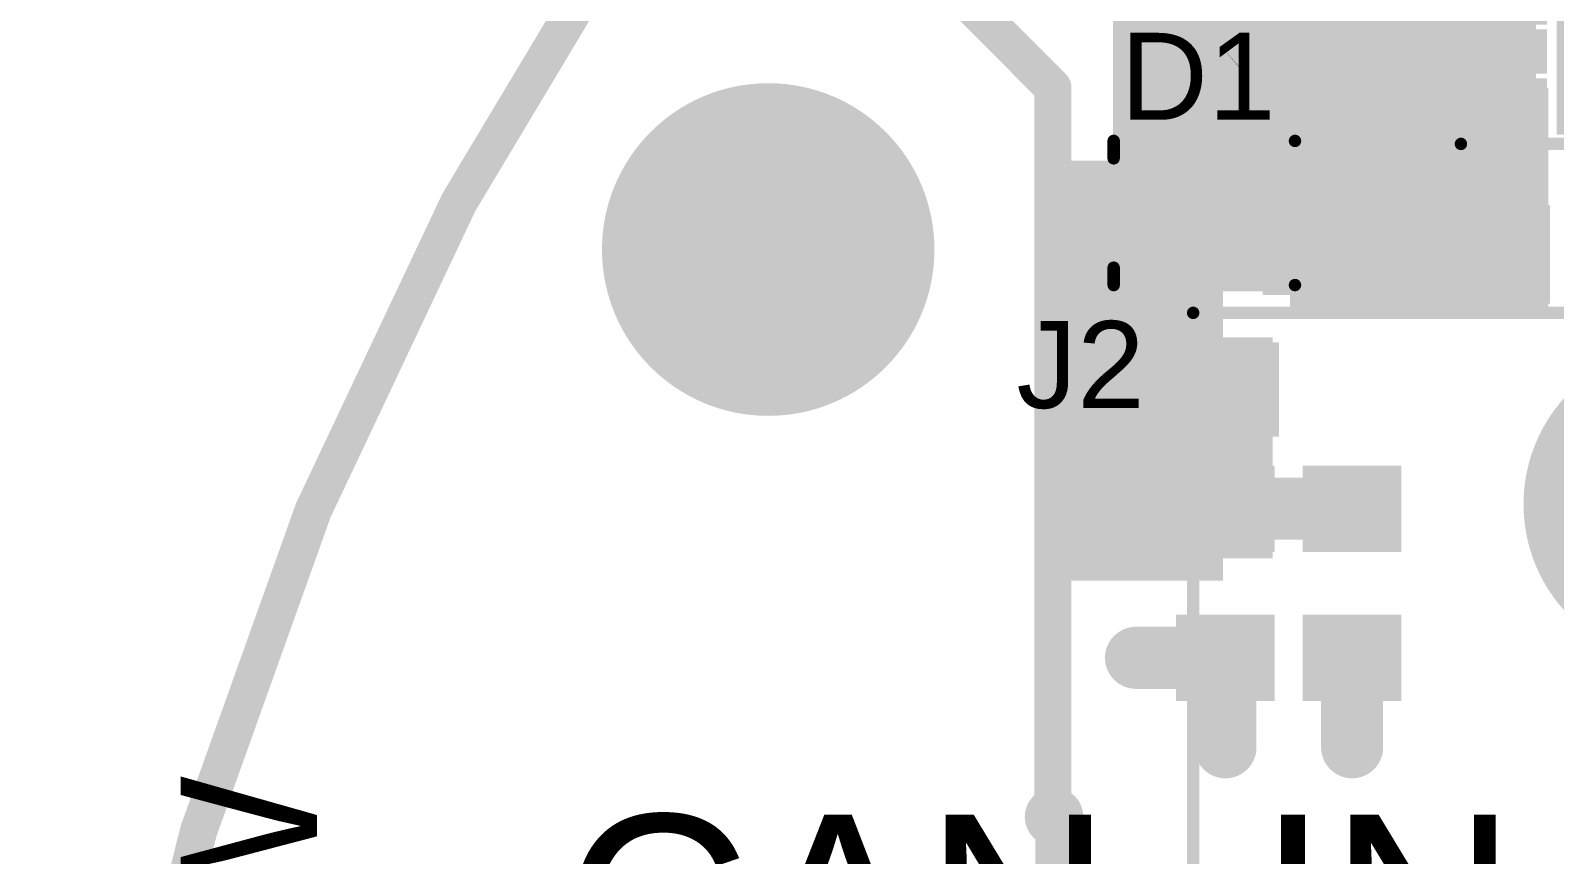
# Model space of a CAD drawing. Header units: millimetres. Extents: x -1.41 to 1.41, y -0.13 to 2.68.
# Drawn here: x -1.405 to -0.792, y 1.676 to 2.007 of the extents above; entities that cross this region are included whole.
import ezdxf

# ---------------------------------------------------------------- set-up
doc = ezdxf.new("R2010")
doc.units = ezdxf.units.MM
doc.header["$MEASUREMENT"] = 0
for name, color, linetype in [('BottomLayer', 5, 'Continuous'), ('BottomPaste', 16, 'Continuous'), ('BottomSolder', 6, 'Continuous'), ('Mechanical2', 216, 'Continuous'), ('MultiLayer', 9, 'Continuous'), ('PadHoleLayer', 156, 'Continuous'), ('TopLayer', 1, 'Continuous'), ('TopOverlay', 2, 'Continuous'), ('TopPaste', 8, 'Continuous'), ('TopSolder', 216, 'Continuous'), ('ViaHoleLayer', 16, 'Continuous')]:
    doc.layers.add(name, color=color, linetype=linetype)
doc.styles.add('Arial', font='', dxfattribs={"height": 0.2})
doc.styles.get('Arial').set_extended_font_data('Arial')

# ---------------------------------------------------------------- blocks, each defined once
blk = doc.blocks.new('0855115001_43')
at = {"layer": 'BottomLayer'}
h = blk.add_hatch(color=5, dxfattribs=at)
edge = h.paths.add_edge_path()
edge.add_arc((-0.125, 0.175), 0.03543, 0, 360)
h = blk.add_hatch(color=5, dxfattribs=at)
edge = h.paths.add_edge_path()
edge.add_arc((-0.025, 0.175), 0.03543, 0, 360)
h = blk.add_hatch(color=5, dxfattribs=at)
edge = h.paths.add_edge_path()
edge.add_arc((0.075, 0.175), 0.03543, 0, 360)
h = blk.add_hatch(color=5, dxfattribs=at)
edge = h.paths.add_edge_path()
edge.add_arc((0.175, 0.175), 0.03543, 0, 360)
h = blk.add_hatch(color=5, dxfattribs=at)
edge = h.paths.add_edge_path()
edge.add_arc((-0.175, 0.075), 0.03543, 0, 360)
h = blk.add_hatch(color=5, dxfattribs=at)
edge = h.paths.add_edge_path()
edge.add_arc((-0.075, 0.075), 0.03543, 0, 360)
h = blk.add_hatch(color=5, dxfattribs=at)
edge = h.paths.add_edge_path()
edge.add_arc((0.025, 0.075), 0.03543, 0, 360)
h = blk.add_hatch(color=5, dxfattribs=at)
edge = h.paths.add_edge_path()
edge.add_arc((0.125, 0.075), 0.03543, 0, 360)
at = {"layer": 'BottomSolder'}
h = blk.add_hatch(color=6, dxfattribs=at)
edge = h.paths.add_edge_path()
edge.add_arc((-0.125, 0.175), 0.03943, 0, 360)
h = blk.add_hatch(color=6, dxfattribs=at)
edge = h.paths.add_edge_path()
edge.add_arc((-0.025, 0.175), 0.03943, 0, 360)
h = blk.add_hatch(color=6, dxfattribs=at)
edge = h.paths.add_edge_path()
edge.add_arc((0.075, 0.175), 0.03943, 0, 360)
h = blk.add_hatch(color=6, dxfattribs=at)
edge = h.paths.add_edge_path()
edge.add_arc((0.175, 0.175), 0.03943, 0, 360)
h = blk.add_hatch(color=6, dxfattribs=at)
edge = h.paths.add_edge_path()
edge.add_arc((-0.175, 0.075), 0.03943, 0, 360)
h = blk.add_hatch(color=6, dxfattribs=at)
edge = h.paths.add_edge_path()
edge.add_arc((-0.075, 0.075), 0.03943, 0, 360)
h = blk.add_hatch(color=6, dxfattribs=at)
edge = h.paths.add_edge_path()
edge.add_arc((0.025, 0.075), 0.03943, 0, 360)
h = blk.add_hatch(color=6, dxfattribs=at)
edge = h.paths.add_edge_path()
edge.add_arc((0.125, 0.075), 0.03943, 0, 360)
h = blk.add_hatch(color=6, dxfattribs=at)
edge = h.paths.add_edge_path()
edge.add_arc((-0.225, -0.175), 0.004, 0, 360)
h = blk.add_hatch(color=6, dxfattribs=at)
edge = h.paths.add_edge_path()
edge.add_arc((0.225, -0.175), 0.004, 0, 360)
at = {"layer": 'MultiLayer'}
h = blk.add_hatch(color=9, dxfattribs=at)
edge = h.paths.add_edge_path()
edge.add_arc((-0.125, 0.175), 0.03543, 0, 360)
h = blk.add_hatch(color=9, dxfattribs=at)
edge = h.paths.add_edge_path()
edge.add_arc((-0.025, 0.175), 0.03543, 0, 360)
h = blk.add_hatch(color=9, dxfattribs=at)
edge = h.paths.add_edge_path()
edge.add_arc((0.075, 0.175), 0.03543, 0, 360)
h = blk.add_hatch(color=9, dxfattribs=at)
edge = h.paths.add_edge_path()
edge.add_arc((0.175, 0.175), 0.03543, 0, 360)
h = blk.add_hatch(color=9, dxfattribs=at)
edge = h.paths.add_edge_path()
edge.add_arc((-0.175, 0.075), 0.03543, 0, 360)
h = blk.add_hatch(color=9, dxfattribs=at)
edge = h.paths.add_edge_path()
edge.add_arc((-0.075, 0.075), 0.03543, 0, 360)
h = blk.add_hatch(color=9, dxfattribs=at)
edge = h.paths.add_edge_path()
edge.add_arc((0.025, 0.075), 0.03543, 0, 360)
h = blk.add_hatch(color=9, dxfattribs=at)
edge = h.paths.add_edge_path()
edge.add_arc((0.125, 0.075), 0.03543, 0, 360)
at = {"layer": 'PadHoleLayer'}
h = blk.add_hatch(color=156, dxfattribs=at)
edge = h.paths.add_edge_path()
edge.add_arc((-0.125, 0.175), 0.01969, 0, 360)
h = blk.add_hatch(color=156, dxfattribs=at)
edge = h.paths.add_edge_path()
edge.add_arc((-0.025, 0.175), 0.01969, 0, 360)
h = blk.add_hatch(color=156, dxfattribs=at)
edge = h.paths.add_edge_path()
edge.add_arc((0.075, 0.175), 0.01969, 0, 360)
h = blk.add_hatch(color=156, dxfattribs=at)
edge = h.paths.add_edge_path()
edge.add_arc((0.175, 0.175), 0.01969, 0, 360)
h = blk.add_hatch(color=156, dxfattribs=at)
edge = h.paths.add_edge_path()
edge.add_arc((-0.175, 0.075), 0.01969, 0, 360)
h = blk.add_hatch(color=156, dxfattribs=at)
edge = h.paths.add_edge_path()
edge.add_arc((-0.075, 0.075), 0.01969, 0, 360)
h = blk.add_hatch(color=156, dxfattribs=at)
edge = h.paths.add_edge_path()
edge.add_arc((0.025, 0.075), 0.01969, 0, 360)
h = blk.add_hatch(color=156, dxfattribs=at)
edge = h.paths.add_edge_path()
edge.add_arc((0.125, 0.075), 0.01969, 0, 360)
h = blk.add_hatch(color=156, dxfattribs=at)
edge = h.paths.add_edge_path()
edge.add_arc((-0.225, -0.175), 0.06398, 0, 360)
h = blk.add_hatch(color=156, dxfattribs=at)
edge = h.paths.add_edge_path()
edge.add_arc((0.225, -0.175), 0.06398, 0, 360)
at = {"layer": 'TopLayer'}
h = blk.add_hatch(color=1, dxfattribs=at)
edge = h.paths.add_edge_path()
edge.add_arc((-0.125, 0.175), 0.03543, 0, 360)
h = blk.add_hatch(color=1, dxfattribs=at)
edge = h.paths.add_edge_path()
edge.add_arc((-0.025, 0.175), 0.03543, 0, 360)
h = blk.add_hatch(color=1, dxfattribs=at)
edge = h.paths.add_edge_path()
edge.add_arc((0.075, 0.175), 0.03543, 0, 360)
h = blk.add_hatch(color=1, dxfattribs=at)
edge = h.paths.add_edge_path()
edge.add_arc((0.175, 0.175), 0.03543, 0, 360)
h = blk.add_hatch(color=1, dxfattribs=at)
edge = h.paths.add_edge_path()
edge.add_arc((-0.175, 0.075), 0.03543, 0, 360)
h = blk.add_hatch(color=1, dxfattribs=at)
edge = h.paths.add_edge_path()
edge.add_arc((-0.075, 0.075), 0.03543, 0, 360)
h = blk.add_hatch(color=1, dxfattribs=at)
edge = h.paths.add_edge_path()
edge.add_arc((0.025, 0.075), 0.03543, 0, 360)
h = blk.add_hatch(color=1, dxfattribs=at)
edge = h.paths.add_edge_path()
edge.add_arc((0.125, 0.075), 0.03543, 0, 360)
at = {"layer": 'TopSolder'}
h = blk.add_hatch(color=216, dxfattribs=at)
edge = h.paths.add_edge_path()
edge.add_arc((-0.125, 0.175), 0.03943, 0, 360)
h = blk.add_hatch(color=216, dxfattribs=at)
edge = h.paths.add_edge_path()
edge.add_arc((-0.025, 0.175), 0.03943, 0, 360)
h = blk.add_hatch(color=216, dxfattribs=at)
edge = h.paths.add_edge_path()
edge.add_arc((0.075, 0.175), 0.03943, 0, 360)
h = blk.add_hatch(color=216, dxfattribs=at)
edge = h.paths.add_edge_path()
edge.add_arc((0.175, 0.175), 0.03943, 0, 360)
h = blk.add_hatch(color=216, dxfattribs=at)
edge = h.paths.add_edge_path()
edge.add_arc((-0.175, 0.075), 0.03943, 0, 360)
h = blk.add_hatch(color=216, dxfattribs=at)
edge = h.paths.add_edge_path()
edge.add_arc((-0.075, 0.075), 0.03943, 0, 360)
h = blk.add_hatch(color=216, dxfattribs=at)
edge = h.paths.add_edge_path()
edge.add_arc((0.025, 0.075), 0.03943, 0, 360)
h = blk.add_hatch(color=216, dxfattribs=at)
edge = h.paths.add_edge_path()
edge.add_arc((0.125, 0.075), 0.03943, 0, 360)
h = blk.add_hatch(color=216, dxfattribs=at)
edge = h.paths.add_edge_path()
edge.add_arc((-0.225, -0.175), 0.004, 0, 360)
h = blk.add_hatch(color=216, dxfattribs=at)
edge = h.paths.add_edge_path()
edge.add_arc((0.225, -0.175), 0.004, 0, 360)
at = {"layer": 'TopOverlay'}
for points, const_width in [([(0.301, 0.225), (-0.302, 0.225)], 0.005), ([(-0.302, -0.372), (-0.302, 0.225)], 0.005), ([(0.301, -0.372), (0.301, 0.225)], 0.005), ([(-0.22, 0.077), (-0.232, 0.089)], 0.01), ([(-0.232, 0.065), (-0.232, 0.089)], 0.01), ([(-0.232, 0.065), (-0.22, 0.077)], 0.01), ([(0.301, -0.372), (-0.302, -0.372)], 0.005)]:
    blk.add_lwpolyline(points, dxfattribs=dict(at, const_width=const_width))
for points, const_width in [([(-0.30325, 0.225, 1), (-0.30075, 0.225, 1)], 0.0025), ([(-0.30325, 0.225, 1), (-0.30075, 0.225, 1)], 0.0025), ([(0.29975, 0.225, 1), (0.30225, 0.225, 1)], 0.0025), ([(0.29975, 0.225, 1), (0.30225, 0.225, 1)], 0.0025), ([(-0.2345, 0.089, 1), (-0.2295, 0.089, 1)], 0.005), ([(-0.2345, 0.089, 1), (-0.2295, 0.089, 1)], 0.005), ([(-0.2225, 0.077, 1), (-0.2175, 0.077, 1)], 0.005), ([(-0.2225, 0.077, 1), (-0.2175, 0.077, 1)], 0.005), ([(-0.2345, 0.065, 1), (-0.2295, 0.065, 1)], 0.005), ([(-0.2345, 0.065, 1), (-0.2295, 0.065, 1)], 0.005), ([(-0.30325, -0.372, 1), (-0.30075, -0.372, 1)], 0.0025), ([(-0.30325, -0.372, 1), (-0.30075, -0.372, 1)], 0.0025), ([(0.29975, -0.372, 1), (0.30225, -0.372, 1)], 0.0025), ([(0.29975, -0.372, 1), (0.30225, -0.372, 1)], 0.0025)]:
    blk.add_lwpolyline(points, format="xyb", close=True, dxfattribs=dict(at, const_width=const_width))
blk = doc.blocks.new('CAP_0603_B_67')
at = {"layer": 'BottomLayer'}
for points in [[(-0.045, -0.0175), (-0.045, 0.0175), (-0.015, 0.0175), (-0.015, -0.0175)], [(0.015, -0.0175), (0.015, 0.0175), (0.045, 0.0175), (0.045, -0.0175)]]:
    blk.add_hatch(color=5, dxfattribs=at).paths.add_polyline_path(points)
at = {"layer": 'BottomPaste'}
for points in [[(-0.045, -0.0175), (-0.045, 0.0175), (-0.015, 0.0175), (-0.015, -0.0175)], [(0.015, -0.0175), (0.015, 0.0175), (0.045, 0.0175), (0.045, -0.0175)]]:
    blk.add_hatch(color=16, dxfattribs=at).paths.add_polyline_path(points)
at = {"layer": 'BottomSolder'}
for points in [[(-0.04736, -0.01986), (-0.04736, 0.01986), (-0.01264, 0.01986), (-0.01264, -0.01986)], [(0.01264, -0.01986), (0.01264, 0.01986), (0.04736, 0.01986), (0.04736, -0.01986)]]:
    blk.add_hatch(color=6, dxfattribs=at).paths.add_polyline_path(points)
blk = doc.blocks.new('CAP_0603_B_68')
at = {"layer": 'BottomLayer'}
for points in [[(-0.045, -0.0175), (-0.045, 0.0175), (-0.015, 0.0175), (-0.015, -0.0175)], [(0.015, -0.0175), (0.015, 0.0175), (0.045, 0.0175), (0.045, -0.0175)]]:
    blk.add_hatch(color=5, dxfattribs=at).paths.add_polyline_path(points)
at = {"layer": 'BottomPaste'}
for points in [[(-0.045, -0.0175), (-0.045, 0.0175), (-0.015, 0.0175), (-0.015, -0.0175)], [(0.015, -0.0175), (0.015, 0.0175), (0.045, 0.0175), (0.045, -0.0175)]]:
    blk.add_hatch(color=16, dxfattribs=at).paths.add_polyline_path(points)
at = {"layer": 'BottomSolder'}
for points in [[(-0.04736, -0.01986), (-0.04736, 0.01986), (-0.01264, 0.01986), (-0.01264, -0.01986)], [(0.01264, -0.01986), (0.01264, 0.01986), (0.04736, 0.01986), (0.04736, -0.01986)]]:
    blk.add_hatch(color=6, dxfattribs=at).paths.add_polyline_path(points)
blk = doc.blocks.new('CAP_0603_B_86')
at = {"layer": 'BottomLayer'}
for points in [[(-0.045, -0.0175), (-0.045, 0.0175), (-0.015, 0.0175), (-0.015, -0.0175)], [(0.015, -0.0175), (0.015, 0.0175), (0.045, 0.0175), (0.045, -0.0175)]]:
    blk.add_hatch(color=5, dxfattribs=at).paths.add_polyline_path(points)
at = {"layer": 'BottomPaste'}
for points in [[(-0.045, -0.0175), (-0.045, 0.0175), (-0.015, 0.0175), (-0.015, -0.0175)], [(0.015, -0.0175), (0.015, 0.0175), (0.045, 0.0175), (0.045, -0.0175)]]:
    blk.add_hatch(color=16, dxfattribs=at).paths.add_polyline_path(points)
at = {"layer": 'BottomSolder'}
for points in [[(-0.04736, -0.01986), (-0.04736, 0.01986), (-0.01264, 0.01986), (-0.01264, -0.01986)], [(0.01264, -0.01986), (0.01264, 0.01986), (0.04736, 0.01986), (0.04736, -0.01986)]]:
    blk.add_hatch(color=6, dxfattribs=at).paths.add_polyline_path(points)
blk = doc.blocks.new('CUS10S30_H3F_117')
at = {"layer": 'TopLayer'}
for points in [[(-0.02953, -0.01772), (-0.06102, -0.01772), (-0.06102, 0.01772), (-0.02953, 0.01772)], [(0.06102, -0.01772), (0.02953, -0.01772), (0.02953, 0.01772), (0.06102, 0.01772)]]:
    blk.add_hatch(color=1, dxfattribs=at).paths.add_polyline_path(points)
at = {"layer": 'TopOverlay'}
for points in [[(-0.07896, 0.01899), (-0.03596, 0.01899), (-0.03596, 0.03099), (-0.07896, 0.03099)], [(-0.07896, -0.02001), (-0.06196, -0.02001), (-0.06196, 0.01999), (-0.07896, 0.01999)], [(-0.07896, -0.03101), (-0.03596, -0.03101), (-0.03596, -0.01901), (-0.07896, -0.01901)]]:
    blk.add_hatch(color=2, dxfattribs=at).paths.add_polyline_path(points)
at = {"layer": 'TopPaste'}
for points in [[(-0.02953, -0.01772), (-0.06102, -0.01772), (-0.06102, 0.01772), (-0.02953, 0.01772)], [(0.06102, -0.01772), (0.02953, -0.01772), (0.02953, 0.01772), (0.06102, 0.01772)]]:
    blk.add_hatch(color=8, dxfattribs=at).paths.add_polyline_path(points)
at = {"layer": 'TopSolder'}
for points in [[(-0.02736, -0.01988), (-0.06319, -0.01988), (-0.06319, 0.01988), (-0.02736, 0.01988)], [(0.06319, -0.01988), (0.02736, -0.01988), (0.02736, 0.01988), (0.06319, 0.01988)]]:
    blk.add_hatch(color=216, dxfattribs=at).paths.add_polyline_path(points)
at = {"layer": 'TopOverlay', "const_width": 0.005}
for points in [[(0.037, 0.029), (-0.036, 0.029)], [(0.037, 0.029), (0.037, 0.022)], [(0.037, -0.022), (0.037, -0.029)], [(0.037, -0.029), (-0.036, -0.029)]]:
    blk.add_lwpolyline(points, dxfattribs=at)
at = {"layer": 'TopOverlay', "const_width": 0.0025}
for points in [[(-0.03725, 0.029, 1), (-0.03475, 0.029, 1)], [(0.03575, 0.029, 1), (0.03825, 0.029, 1)], [(0.03575, 0.029, 1), (0.03825, 0.029, 1)], [(0.03575, 0.022, 1), (0.03825, 0.022, 1)], [(0.03575, -0.022, 1), (0.03825, -0.022, 1)], [(-0.03725, -0.029, 1), (-0.03475, -0.029, 1)], [(0.03575, -0.029, 1), (0.03825, -0.029, 1)], [(0.03575, -0.029, 1), (0.03825, -0.029, 1)]]:
    blk.add_lwpolyline(points, format="xyb", close=True, dxfattribs=at)
blk = doc.blocks.new('RES0603_B_136')
at = {"layer": 'BottomLayer'}
for points in [[(-0.045, -0.0175), (-0.045, 0.0175), (-0.015, 0.0175), (-0.015, -0.0175)], [(0.015, -0.0175), (0.015, 0.0175), (0.045, 0.0175), (0.045, -0.0175)]]:
    blk.add_hatch(color=5, dxfattribs=at).paths.add_polyline_path(points)
at = {"layer": 'BottomPaste'}
for points in [[(-0.045, -0.0175), (-0.045, 0.0175), (-0.015, 0.0175), (-0.015, -0.0175)], [(0.015, -0.0175), (0.015, 0.0175), (0.045, 0.0175), (0.045, -0.0175)]]:
    blk.add_hatch(color=16, dxfattribs=at).paths.add_polyline_path(points)
at = {"layer": 'BottomSolder'}
for points in [[(-0.049, -0.0215), (-0.049, 0.0215), (-0.011, 0.0215), (-0.011, -0.0215)], [(0.011, -0.0215), (0.011, 0.0215), (0.049, 0.0215), (0.049, -0.0215)]]:
    blk.add_hatch(color=6, dxfattribs=at).paths.add_polyline_path(points)
blk = doc.blocks.new('750314597_159')
at = {"layer": 'TopLayer'}
for points in [[(-0.25512, 0.12146), (-0.20394, 0.12146), (-0.20394, 0.07539), (-0.25512, 0.07539)], [(0.20394, 0.12146), (0.25512, 0.12146), (0.25512, 0.07539), (0.20394, 0.07539)], [(-0.25512, 0.02303), (-0.20394, 0.02303), (-0.20394, -0.02303), (-0.25512, -0.02303)], [(0.20394, 0.02303), (0.25512, 0.02303), (0.25512, -0.02303), (0.20394, -0.02303)], [(-0.25512, -0.07539), (-0.20394, -0.07539), (-0.20394, -0.12146), (-0.25512, -0.12146)], [(0.20394, -0.07539), (0.25512, -0.07539), (0.25512, -0.12146), (0.20394, -0.12146)]]:
    blk.add_hatch(color=1, dxfattribs=at).paths.add_polyline_path(points)
at = {"layer": 'TopPaste'}
for points in [[(-0.25512, 0.12146), (-0.20394, 0.12146), (-0.20394, 0.07539), (-0.25512, 0.07539)], [(0.20394, 0.12146), (0.25512, 0.12146), (0.25512, 0.07539), (0.20394, 0.07539)], [(-0.25512, 0.02303), (-0.20394, 0.02303), (-0.20394, -0.02303), (-0.25512, -0.02303)], [(0.20394, 0.02303), (0.25512, 0.02303), (0.25512, -0.02303), (0.20394, -0.02303)], [(-0.25512, -0.07539), (-0.20394, -0.07539), (-0.20394, -0.12146), (-0.25512, -0.12146)], [(0.20394, -0.07539), (0.25512, -0.07539), (0.25512, -0.12146), (0.20394, -0.12146)]]:
    blk.add_hatch(color=8, dxfattribs=at).paths.add_polyline_path(points)
at = {"layer": 'TopSolder'}
for points in [[(-0.25912, 0.12546), (-0.19994, 0.12546), (-0.19994, 0.07139), (-0.25912, 0.07139)], [(0.19994, 0.12546), (0.25912, 0.12546), (0.25912, 0.07139), (0.19994, 0.07139)], [(-0.25912, 0.02703), (-0.19994, 0.02703), (-0.19994, -0.02703), (-0.25912, -0.02703)], [(0.19994, 0.02703), (0.25912, 0.02703), (0.25912, -0.02703), (0.19994, -0.02703)], [(-0.25912, -0.07139), (-0.19994, -0.07139), (-0.19994, -0.12546), (-0.25912, -0.12546)], [(0.19994, -0.07139), (0.25912, -0.07139), (0.25912, -0.12546), (0.19994, -0.12546)]]:
    blk.add_hatch(color=216, dxfattribs=at).paths.add_polyline_path(points)
at = {"layer": 'TopOverlay', "const_width": 0.005}
for points in [[(0.163, 0.194), (-0.155, 0.194)], [(0.163, -0.194), (-0.155, -0.194)]]:
    blk.add_lwpolyline(points, dxfattribs=at)
at = {"layer": 'TopOverlay'}
for points, const_width in [([(-0.15625, 0.194, 1), (-0.15375, 0.194, 1)], 0.0025), ([(0.16175, 0.194, 1), (0.16425, 0.194, 1)], 0.0025), ([(0.228, 0.138, 1), (0.218, 0.138, 1)], 0.01), ([(0.2155, 0.138, 1), (0.2205, 0.138, 1)], 0.005), ([(0.2255, 0.138, 1), (0.2305, 0.138, 1)], 0.005), ([(-0.15625, -0.194, 1), (-0.15375, -0.194, 1)], 0.0025), ([(0.16175, -0.194, 1), (0.16425, -0.194, 1)], 0.0025)]:
    blk.add_lwpolyline(points, format="xyb", close=True, dxfattribs=dict(at, const_width=const_width))
blk = doc.blocks.new('LM5160ADNTR_B_160')
at = {"layer": 'BottomLayer'}
for points in [[(-0.05118, 0.05906), (0.05118, 0.05906), (0.05118, -0.05906), (-0.05118, -0.05906)], [(-0.08661, 0.05413), (-0.06299, 0.05413), (-0.06299, 0.04429), (-0.08661, 0.04429)], [(0.06299, 0.05413), (0.08661, 0.05413), (0.08661, 0.04429), (0.06299, 0.04429)], [(-0.08661, 0.03445), (-0.06299, 0.03445), (-0.06299, 0.02461), (-0.08661, 0.02461)], [(0.06299, 0.03445), (0.08661, 0.03445), (0.08661, 0.02461), (0.06299, 0.02461)], [(-0.08661, 0.01476), (-0.06299, 0.01476), (-0.06299, 0.00492), (-0.08661, 0.00492)], [(0.06299, 0.01476), (0.08661, 0.01476), (0.08661, 0.00492), (0.06299, 0.00492)], [(-0.08661, -0.00492), (-0.06299, -0.00492), (-0.06299, -0.01476), (-0.08661, -0.01476)], [(0.06299, -0.00492), (0.08661, -0.00492), (0.08661, -0.01476), (0.06299, -0.01476)], [(-0.08661, -0.02461), (-0.06299, -0.02461), (-0.06299, -0.03445), (-0.08661, -0.03445)], [(0.06299, -0.02461), (0.08661, -0.02461), (0.08661, -0.03445), (0.06299, -0.03445)], [(-0.08661, -0.04429), (-0.06299, -0.04429), (-0.06299, -0.05413), (-0.08661, -0.05413)], [(0.06299, -0.04429), (0.08661, -0.04429), (0.08661, -0.05413), (0.06299, -0.05413)]]:
    blk.add_hatch(color=5, dxfattribs=at).paths.add_polyline_path(points)
at = {"layer": 'BottomPaste'}
for points in [[(-0.05118, 0.05906), (0.05118, 0.05906), (0.05118, -0.05906), (-0.05118, -0.05906)], [(-0.08661, 0.05413), (-0.06299, 0.05413), (-0.06299, 0.04429), (-0.08661, 0.04429)], [(0.06299, 0.05413), (0.08661, 0.05413), (0.08661, 0.04429), (0.06299, 0.04429)], [(-0.08661, 0.03445), (-0.06299, 0.03445), (-0.06299, 0.02461), (-0.08661, 0.02461)], [(0.06299, 0.03445), (0.08661, 0.03445), (0.08661, 0.02461), (0.06299, 0.02461)], [(-0.08661, 0.01476), (-0.06299, 0.01476), (-0.06299, 0.00492), (-0.08661, 0.00492)], [(0.06299, 0.01476), (0.08661, 0.01476), (0.08661, 0.00492), (0.06299, 0.00492)], [(-0.08661, -0.00492), (-0.06299, -0.00492), (-0.06299, -0.01476), (-0.08661, -0.01476)], [(0.06299, -0.00492), (0.08661, -0.00492), (0.08661, -0.01476), (0.06299, -0.01476)], [(-0.08661, -0.02461), (-0.06299, -0.02461), (-0.06299, -0.03445), (-0.08661, -0.03445)], [(0.06299, -0.02461), (0.08661, -0.02461), (0.08661, -0.03445), (0.06299, -0.03445)], [(-0.08661, -0.04429), (-0.06299, -0.04429), (-0.06299, -0.05413), (-0.08661, -0.05413)], [(0.06299, -0.04429), (0.08661, -0.04429), (0.08661, -0.05413), (0.06299, -0.05413)]]:
    blk.add_hatch(color=16, dxfattribs=at).paths.add_polyline_path(points)
at = {"layer": 'BottomSolder'}
for points in [[(-0.05518, 0.06306), (0.05518, 0.06306), (0.05518, -0.06306), (-0.05518, -0.06306)], [(-0.09061, 0.05813), (-0.05899, 0.05813), (-0.05899, 0.04029), (-0.09061, 0.04029)], [(0.05899, 0.05813), (0.09061, 0.05813), (0.09061, 0.04029), (0.05899, 0.04029)], [(-0.09061, 0.03845), (-0.05899, 0.03845), (-0.05899, 0.02061), (-0.09061, 0.02061)], [(0.05899, 0.03845), (0.09061, 0.03845), (0.09061, 0.02061), (0.05899, 0.02061)], [(-0.09061, 0.01876), (-0.05899, 0.01876), (-0.05899, 0.00092), (-0.09061, 0.00092)], [(0.05899, 0.01876), (0.09061, 0.01876), (0.09061, 0.00092), (0.05899, 0.00092)], [(-0.09061, -0.00092), (-0.05899, -0.00092), (-0.05899, -0.01876), (-0.09061, -0.01876)], [(0.05899, -0.00092), (0.09061, -0.00092), (0.09061, -0.01876), (0.05899, -0.01876)], [(-0.09061, -0.02061), (-0.05899, -0.02061), (-0.05899, -0.03845), (-0.09061, -0.03845)], [(0.05899, -0.02061), (0.09061, -0.02061), (0.09061, -0.03845), (0.05899, -0.03845)], [(-0.09061, -0.04029), (-0.05899, -0.04029), (-0.05899, -0.05813), (-0.09061, -0.05813)], [(0.05899, -0.04029), (0.09061, -0.04029), (0.09061, -0.05813), (0.05899, -0.05813)]]:
    blk.add_hatch(color=6, dxfattribs=at).paths.add_polyline_path(points)

msp = doc.modelspace()

# ---------------------------------------------------------------- hatches: boundary and pattern name
at = {"layer": 'BottomLayer'}
for points in [[(-0.945, 1.908), (-0.908, 1.908), (-0.908, 2.098), (-0.945, 2.098)], [(-0.8429, 1.992), (-0.798, 1.992), (-0.798, 1.9987), (-0.8429, 1.9987)], [(-0.898, 1.894), (-0.794, 1.894), (-0.794, 1.98437), (-0.898, 1.98437)], [(-0.979, 1.795), (-0.905, 1.795), (-0.905, 1.884), (-0.979, 1.884)]]:
    msp.add_hatch(color=5, dxfattribs=at).paths.add_polyline_path(points)
h = msp.add_hatch(color=5, dxfattribs=at)
edge = h.paths.add_edge_path()
edge.add_arc((-1.1081, 1.91929), 0.05906, 0, 360)
h = msp.add_hatch(color=5, dxfattribs=at)
edge = h.paths.add_edge_path()
edge.add_arc((-0.888, 1.97005), 0.01181, 0, 360)
h = msp.add_hatch(color=5, dxfattribs=at)
edge = h.paths.add_edge_path()
edge.add_arc((-0.862, 1.97005), 0.01181, 0, 360)
h = msp.add_hatch(color=5, dxfattribs=at)
edge = h.paths.add_edge_path()
edge.add_arc((-0.836, 1.97005), 0.01181, 0, 360)
h = msp.add_hatch(color=5, dxfattribs=at)
edge = h.paths.add_edge_path()
edge.add_arc((-0.885, 1.94202), 0.01181, 0, 360)
h = msp.add_hatch(color=5, dxfattribs=at)
edge = h.paths.add_edge_path()
edge.add_arc((-0.859, 1.94202), 0.01181, 0, 360)
h = msp.add_hatch(color=5, dxfattribs=at)
edge = h.paths.add_edge_path()
edge.add_arc((-0.885, 1.915), 0.01181, 0, 360)
h = msp.add_hatch(color=5, dxfattribs=at)
edge = h.paths.add_edge_path()
edge.add_arc((-0.859, 1.915), 0.01181, 0, 360)
h = msp.add_hatch(color=5, dxfattribs=at)
edge = h.paths.add_edge_path()
edge.add_arc((-0.964, 1.868), 0.01181, 0, 360)
h = msp.add_hatch(color=5, dxfattribs=at)
edge = h.paths.add_edge_path()
edge.add_arc((-0.964, 1.8385), 0.01181, 0, 360)
h = msp.add_hatch(color=5, dxfattribs=at)
edge = h.paths.add_edge_path()
edge.add_arc((-0.964, 1.809), 0.01181, 0, 360)
h = msp.add_hatch(color=5, dxfattribs=at)
edge = h.paths.add_edge_path()
edge.add_arc((-0.96, 1.755), 0.01181, 0, 360)
h = msp.add_hatch(color=5, dxfattribs=at)
edge = h.paths.add_edge_path()
edge.add_arc((-0.924, 1.719), 0.01181, 0, 360)
h = msp.add_hatch(color=5, dxfattribs=at)
edge = h.paths.add_edge_path()
edge.add_arc((-0.873, 1.719), 0.01181, 0, 360)
h = msp.add_hatch(color=5, dxfattribs=at)
edge = h.paths.add_edge_path()
edge.add_arc((-0.993, 1.691), 0.01181, 0, 360)
at = {"layer": 'BottomSolder'}
h = msp.add_hatch(color=6, dxfattribs=at)
edge = h.paths.add_edge_path()
edge.add_arc((-1.1081, 1.91929), 0.06306, 0, 360)
h = msp.add_hatch(color=6, dxfattribs=at)
edge = h.paths.add_edge_path()
edge.add_arc((-0.888, 1.97005), 0.00591, 0, 360)
h = msp.add_hatch(color=6, dxfattribs=at)
edge = h.paths.add_edge_path()
edge.add_arc((-0.862, 1.97005), 0.00591, 0, 360)
h = msp.add_hatch(color=6, dxfattribs=at)
edge = h.paths.add_edge_path()
edge.add_arc((-0.836, 1.97005), 0.00591, 0, 360)
h = msp.add_hatch(color=6, dxfattribs=at)
edge = h.paths.add_edge_path()
edge.add_arc((-0.885, 1.94202), 0.00591, 0, 360)
h = msp.add_hatch(color=6, dxfattribs=at)
edge = h.paths.add_edge_path()
edge.add_arc((-0.859, 1.94202), 0.00591, 0, 360)
h = msp.add_hatch(color=6, dxfattribs=at)
edge = h.paths.add_edge_path()
edge.add_arc((-0.885, 1.915), 0.00591, 0, 360)
h = msp.add_hatch(color=6, dxfattribs=at)
edge = h.paths.add_edge_path()
edge.add_arc((-0.859, 1.915), 0.00591, 0, 360)
h = msp.add_hatch(color=6, dxfattribs=at)
edge = h.paths.add_edge_path()
edge.add_arc((-0.964, 1.868), 0.00591, 0, 360)
h = msp.add_hatch(color=6, dxfattribs=at)
edge = h.paths.add_edge_path()
edge.add_arc((-0.964, 1.8385), 0.00591, 0, 360)
h = msp.add_hatch(color=6, dxfattribs=at)
edge = h.paths.add_edge_path()
edge.add_arc((-0.964, 1.809), 0.00591, 0, 360)
h = msp.add_hatch(color=6, dxfattribs=at)
edge = h.paths.add_edge_path()
edge.add_arc((-0.96, 1.755), 0.00591, 0, 360)
h = msp.add_hatch(color=6, dxfattribs=at)
edge = h.paths.add_edge_path()
edge.add_arc((-0.924, 1.719), 0.00591, 0, 360)
h = msp.add_hatch(color=6, dxfattribs=at)
edge = h.paths.add_edge_path()
edge.add_arc((-0.873, 1.719), 0.00591, 0, 360)
h = msp.add_hatch(color=6, dxfattribs=at)
edge = h.paths.add_edge_path()
edge.add_arc((-0.993, 1.691), 0.00591, 0, 360)
at = {"layer": 'MultiLayer'}
h = msp.add_hatch(color=9, dxfattribs=at)
edge = h.paths.add_edge_path()
edge.add_arc((-1.1081, 1.91929), 0.05906, 0, 360)
at = {"layer": 'PadHoleLayer'}
h = msp.add_hatch(color=156, dxfattribs=at)
edge = h.paths.add_edge_path()
edge.add_arc((-1.1081, 1.91929), 0.06693, 0, 360)
at = {"layer": 'TopLayer'}
for points in [[(-0.858, 2.003), (-0.799, 2.003), (-0.799, 2.034), (-0.858, 2.034)], [(-0.909, 1.901), (-0.799, 1.901), (-0.799, 2.02018), (-0.909, 2.02018)], [(-0.909, 1.901), (-0.838, 1.901), (-0.838, 1.969), (-0.909, 1.969)], [(-0.925, 1.786), (-0.925, 1.955), (-0.994, 1.955), (-0.994, 1.786)]]:
    msp.add_hatch(color=1, dxfattribs=at).paths.add_polyline_path(points)
h = msp.add_hatch(color=1, dxfattribs=at)
edge = h.paths.add_edge_path()
edge.add_arc((-1.1081, 1.91929), 0.05906, 0, 360)
h = msp.add_hatch(color=1, dxfattribs=at)
edge = h.paths.add_edge_path()
edge.add_arc((-0.888, 1.97005), 0.01181, 0, 360)
h = msp.add_hatch(color=1, dxfattribs=at)
edge = h.paths.add_edge_path()
edge.add_arc((-0.862, 1.97005), 0.01181, 0, 360)
h = msp.add_hatch(color=1, dxfattribs=at)
edge = h.paths.add_edge_path()
edge.add_arc((-0.836, 1.97005), 0.01181, 0, 360)
h = msp.add_hatch(color=1, dxfattribs=at)
edge = h.paths.add_edge_path()
edge.add_arc((-0.885, 1.94202), 0.01181, 0, 360)
h = msp.add_hatch(color=1, dxfattribs=at)
edge = h.paths.add_edge_path()
edge.add_arc((-0.859, 1.94202), 0.01181, 0, 360)
h = msp.add_hatch(color=1, dxfattribs=at)
edge = h.paths.add_edge_path()
edge.add_arc((-0.885, 1.915), 0.01181, 0, 360)
h = msp.add_hatch(color=1, dxfattribs=at)
edge = h.paths.add_edge_path()
edge.add_arc((-0.859, 1.915), 0.01181, 0, 360)
h = msp.add_hatch(color=1, dxfattribs=at)
edge = h.paths.add_edge_path()
edge.add_arc((-0.964, 1.868), 0.01181, 0, 360)
h = msp.add_hatch(color=1, dxfattribs=at)
edge = h.paths.add_edge_path()
edge.add_arc((-0.964, 1.8385), 0.01181, 0, 360)
h = msp.add_hatch(color=1, dxfattribs=at)
edge = h.paths.add_edge_path()
edge.add_arc((-0.964, 1.809), 0.01181, 0, 360)
h = msp.add_hatch(color=1, dxfattribs=at)
edge = h.paths.add_edge_path()
edge.add_arc((-0.96, 1.755), 0.01181, 0, 360)
h = msp.add_hatch(color=1, dxfattribs=at)
edge = h.paths.add_edge_path()
edge.add_arc((-0.924, 1.719), 0.01181, 0, 360)
h = msp.add_hatch(color=1, dxfattribs=at)
edge = h.paths.add_edge_path()
edge.add_arc((-0.873, 1.719), 0.01181, 0, 360)
h = msp.add_hatch(color=1, dxfattribs=at)
edge = h.paths.add_edge_path()
edge.add_arc((-0.993, 1.691), 0.01181, 0, 360)
at = {"layer": 'TopSolder'}
h = msp.add_hatch(color=216, dxfattribs=at)
edge = h.paths.add_edge_path()
edge.add_arc((-1.1081, 1.91929), 0.06306, 0, 360)
h = msp.add_hatch(color=216, dxfattribs=at)
edge = h.paths.add_edge_path()
edge.add_arc((-0.888, 1.97005), 0.00591, 0, 360)
h = msp.add_hatch(color=216, dxfattribs=at)
edge = h.paths.add_edge_path()
edge.add_arc((-0.862, 1.97005), 0.00591, 0, 360)
h = msp.add_hatch(color=216, dxfattribs=at)
edge = h.paths.add_edge_path()
edge.add_arc((-0.836, 1.97005), 0.00591, 0, 360)
h = msp.add_hatch(color=216, dxfattribs=at)
edge = h.paths.add_edge_path()
edge.add_arc((-0.885, 1.94202), 0.00591, 0, 360)
h = msp.add_hatch(color=216, dxfattribs=at)
edge = h.paths.add_edge_path()
edge.add_arc((-0.859, 1.94202), 0.00591, 0, 360)
h = msp.add_hatch(color=216, dxfattribs=at)
edge = h.paths.add_edge_path()
edge.add_arc((-0.885, 1.915), 0.00591, 0, 360)
h = msp.add_hatch(color=216, dxfattribs=at)
edge = h.paths.add_edge_path()
edge.add_arc((-0.859, 1.915), 0.00591, 0, 360)
h = msp.add_hatch(color=216, dxfattribs=at)
edge = h.paths.add_edge_path()
edge.add_arc((-0.964, 1.868), 0.00591, 0, 360)
h = msp.add_hatch(color=216, dxfattribs=at)
edge = h.paths.add_edge_path()
edge.add_arc((-0.964, 1.8385), 0.00591, 0, 360)
h = msp.add_hatch(color=216, dxfattribs=at)
edge = h.paths.add_edge_path()
edge.add_arc((-0.964, 1.809), 0.00591, 0, 360)
h = msp.add_hatch(color=216, dxfattribs=at)
edge = h.paths.add_edge_path()
edge.add_arc((-0.96, 1.755), 0.00591, 0, 360)
h = msp.add_hatch(color=216, dxfattribs=at)
edge = h.paths.add_edge_path()
edge.add_arc((-0.924, 1.719), 0.00591, 0, 360)
h = msp.add_hatch(color=216, dxfattribs=at)
edge = h.paths.add_edge_path()
edge.add_arc((-0.873, 1.719), 0.00591, 0, 360)
h = msp.add_hatch(color=216, dxfattribs=at)
edge = h.paths.add_edge_path()
edge.add_arc((-0.993, 1.691), 0.00591, 0, 360)
at = {"layer": 'ViaHoleLayer'}
h = msp.add_hatch(color=16, dxfattribs=at)
edge = h.paths.add_edge_path()
edge.add_arc((-0.888, 1.97005), 0.00591, 0, 360)
h = msp.add_hatch(color=16, dxfattribs=at)
edge = h.paths.add_edge_path()
edge.add_arc((-0.862, 1.97005), 0.00591, 0, 360)
h = msp.add_hatch(color=16, dxfattribs=at)
edge = h.paths.add_edge_path()
edge.add_arc((-0.836, 1.97005), 0.00591, 0, 360)
h = msp.add_hatch(color=16, dxfattribs=at)
edge = h.paths.add_edge_path()
edge.add_arc((-0.885, 1.94202), 0.00591, 0, 360)
h = msp.add_hatch(color=16, dxfattribs=at)
edge = h.paths.add_edge_path()
edge.add_arc((-0.859, 1.94202), 0.00591, 0, 360)
h = msp.add_hatch(color=16, dxfattribs=at)
edge = h.paths.add_edge_path()
edge.add_arc((-0.885, 1.915), 0.00591, 0, 360)
h = msp.add_hatch(color=16, dxfattribs=at)
edge = h.paths.add_edge_path()
edge.add_arc((-0.859, 1.915), 0.00591, 0, 360)
h = msp.add_hatch(color=16, dxfattribs=at)
edge = h.paths.add_edge_path()
edge.add_arc((-0.964, 1.868), 0.00591, 0, 360)
h = msp.add_hatch(color=16, dxfattribs=at)
edge = h.paths.add_edge_path()
edge.add_arc((-0.964, 1.8385), 0.00591, 0, 360)
h = msp.add_hatch(color=16, dxfattribs=at)
edge = h.paths.add_edge_path()
edge.add_arc((-0.964, 1.809), 0.00591, 0, 360)
h = msp.add_hatch(color=16, dxfattribs=at)
edge = h.paths.add_edge_path()
edge.add_arc((-0.96, 1.755), 0.00591, 0, 360)
h = msp.add_hatch(color=16, dxfattribs=at)
edge = h.paths.add_edge_path()
edge.add_arc((-0.924, 1.719), 0.00591, 0, 360)
h = msp.add_hatch(color=16, dxfattribs=at)
edge = h.paths.add_edge_path()
edge.add_arc((-0.873, 1.719), 0.00591, 0, 360)
h = msp.add_hatch(color=16, dxfattribs=at)
edge = h.paths.add_edge_path()
edge.add_arc((-0.993, 1.691), 0.00591, 0, 360)

# ---------------------------------------------------------------- linework, layer by layer
at = {"layer": 'BottomLayer'}
for points, const_width in [([(-1.05, 2.041), (-0.9935, 1.9845)], 0.015), ([(-0.92371, 1.99337), (-0.92308, 1.99586)], 0.01), ([(-0.92308, 1.99586), (-0.92124, 1.99586)], 0.01), ([(-0.92117, 1.99592), (-0.91686, 1.99592)], 0.01), ([(-0.92008, 1.99637), (-0.8419, 1.99637)], 0.01), ([(-0.91686, 1.99592), (-0.91668, 1.99591)], 0.01), ([(-0.8419, 1.99637), (-0.84148, 1.99641)], 0.01), ([(-0.84148, 1.99641), (-0.81032, 1.999)], 0.01), ([(-0.9935, 1.6915), (-0.9935, 1.9845)], 0.015), ([(-0.924, 1.815), (-0.924, 1.863)], 0.03), ([(-0.963, 1.815), (-0.924, 1.815)], 0.03), ([(-0.924, 1.815), (-0.873, 1.815)], 0.025), ([(-0.96, 1.755), (-0.924, 1.755)], 0.025), ([(-0.924, 1.719), (-0.924, 1.755)], 0.025), ([(-0.873, 1.719), (-0.873, 1.755)], 0.025), ([(-0.9935, 1.6915), (-0.993, 1.691)], 0.015)]:
    msp.add_lwpolyline(points, dxfattribs=dict(at, const_width=const_width))
for points, const_width in [([(-0.92558, 1.99586, 1), (-0.92058, 1.99586, 1)], 0.005), ([(-0.92558, 1.99586, 1), (-0.92058, 1.99586, 1)], 0.005), ([(-0.92374, 1.99586, 1), (-0.91874, 1.99586, 1)], 0.005), ([(-0.92374, 1.99586, 1), (-0.91874, 1.99586, 1)], 0.005), ([(-0.92367, 1.99592, 1), (-0.91867, 1.99592, 1)], 0.005), ([(-0.92367, 1.99592, 1), (-0.91867, 1.99592, 1)], 0.005), ([(-0.92367, 1.99592, 1), (-0.91867, 1.99592, 1)], 0.005), ([(-0.92258, 1.99637, 1), (-0.91758, 1.99637, 1)], 0.005), ([(-0.92258, 1.99637, 1), (-0.91758, 1.99637, 1)], 0.005), ([(-0.91936, 1.99592, 1), (-0.91436, 1.99592, 1)], 0.005), ([(-0.91936, 1.99592, 1), (-0.91436, 1.99592, 1)], 0.005), ([(-0.91918, 1.99591, 1), (-0.91418, 1.99591, 1)], 0.005), ([(-0.8444, 1.99637, 1), (-0.8394, 1.99637, 1)], 0.005), ([(-0.8444, 1.99637, 1), (-0.8394, 1.99637, 1)], 0.005), ([(-0.84398, 1.99641, 1), (-0.83898, 1.99641, 1)], 0.005), ([(-0.84398, 1.99641, 1), (-0.83898, 1.99641, 1)], 0.005), ([(-0.81282, 1.999, 1), (-0.80782, 1.999, 1)], 0.005), ([(-0.92621, 1.99337, 1), (-0.92121, 1.99337, 1)], 0.005), ([(-0.99725, 1.9845, 1), (-0.98975, 1.9845, 1)], 0.0075), ([(-0.99725, 1.9845, 1), (-0.98975, 1.9845, 1)], 0.0075), ([(-0.9315, 1.863, 1), (-0.9165, 1.863, 1)], 0.015), ([(-0.9705, 1.815, 1), (-0.9555, 1.815, 1)], 0.015), ([(-0.9315, 1.815, 1), (-0.9165, 1.815, 1)], 0.015), ([(-0.9315, 1.815, 1), (-0.9165, 1.815, 1)], 0.015), ([(-0.93025, 1.815, 1), (-0.91775, 1.815, 1)], 0.0125), ([(-0.87925, 1.815, 1), (-0.86675, 1.815, 1)], 0.0125), ([(-0.96625, 1.755, 1), (-0.95375, 1.755, 1)], 0.0125), ([(-0.93025, 1.755, 1), (-0.91775, 1.755, 1)], 0.0125), ([(-0.93025, 1.755, 1), (-0.91775, 1.755, 1)], 0.0125), ([(-0.87925, 1.755, 1), (-0.86675, 1.755, 1)], 0.0125), ([(-0.93025, 1.719, 1), (-0.91775, 1.719, 1)], 0.0125), ([(-0.87925, 1.719, 1), (-0.86675, 1.719, 1)], 0.0125), ([(-0.99725, 1.6915, 1), (-0.98975, 1.6915, 1)], 0.0075), ([(-0.99725, 1.6915, 1), (-0.98975, 1.6915, 1)], 0.0075), ([(-0.99675, 1.691, 1), (-0.98925, 1.691, 1)], 0.0075)]:
    msp.add_lwpolyline(points, format="xyb", close=True, dxfattribs=dict(at, const_width=const_width))
at = {"layer": 'BottomLayer', "const_width": 0.01}
for points in [[(-0.92117, 1.99592, -0.00233), (-0.92124, 1.99586)], [(-0.92117, 1.99592, -0.198911), (-0.92008, 1.99637)]]:
    msp.add_lwpolyline(points, format="xyb", dxfattribs=at)
at = {"layer": 'Mechanical2', "const_width": 0.015}
msp.add_lwpolyline([(1.39764, 1.27953, 1), (-1.39764, 1.27953, 1)], format="xyb", close=True, dxfattribs=at)
at = {"layer": 'TopLayer'}
for points, const_width in [([(-0.94931, 1.88569), (-0.94931, 2.172)], 0.04), ([(-0.88931, 1.9951), (-0.88919, 1.97519)], 0.01), ([(-0.964, 1.868), (-0.94631, 1.88569)], 0.04), ([(-0.94631, 1.82), (-0.94631, 1.868)], 0.04), ([(-0.993, 0.929), (-0.993, 1.691)], 0.015)]:
    msp.add_lwpolyline(points, dxfattribs=dict(at, const_width=const_width))
at = {"layer": 'TopLayer', "const_width": 0.01}
msp.add_lwpolyline([(-0.88931, 1.9951, -0.198912), (-0.88393, 2.00807)], format="xyb", dxfattribs=at)
at = {"layer": 'TopLayer'}
for points, const_width in [([(-0.88643, 2.00807, 1), (-0.88143, 2.00807, 1)], 0.005), ([(-0.8918, 1.9951, 1), (-0.8868, 1.9951, 1)], 0.005), ([(-0.8918, 1.9951, 1), (-0.8868, 1.9951, 1)], 0.005), ([(-0.89169, 1.97519, 1), (-0.88669, 1.97519, 1)], 0.005), ([(-0.95931, 1.88569, 1), (-0.93931, 1.88569, 1)], 0.02), ([(-0.95631, 1.88569, 1), (-0.93631, 1.88569, 1)], 0.02), ([(-0.974, 1.868, 1), (-0.954, 1.868, 1)], 0.02), ([(-0.95631, 1.868, 1), (-0.93631, 1.868, 1)], 0.02), ([(-0.95631, 1.82, 1), (-0.93631, 1.82, 1)], 0.02), ([(-0.99675, 1.691, 1), (-0.98925, 1.691, 1)], 0.0075)]:
    msp.add_lwpolyline(points, format="xyb", close=True, dxfattribs=dict(at, const_width=const_width))

# ---------------------------------------------------------------- block references
for name, p, rotation in [('750314597_159', (-0.66619, 2.1558), 180), ('LM5160ADNTR_B_160', (-0.73552, 2.02853), 180), ('CUS10S30_H3F_117', (-0.932, 1.934), 180), ('RES0603_B_136', (-0.924, 1.893), 90), ('0855115001_43', (-0.565, 1.5918), 270), ('CAP_0603_B_67', (-0.924, 1.785), 270), ('CAP_0603_B_68', (-0.873, 1.785), 270)]:
    msp.add_blockref(name, p, dxfattribs=dict(rotation=rotation))
msp.add_blockref('CAP_0603_B_86', (-0.78071, 1.91737))

# ---------------------------------------------------------------- texts
at = {"layer": 'TopOverlay', "style": 'Arial'}
for s, p in [('D1', (-0.96633, 1.97151)), ('J2', (-1.00816, 1.85551))]:
    msp.add_text(s, height=0.035, dxfattribs=at).set_placement(p)
for s, height, rotation, p in [('For R_SW', 0.055, 90, (-1.28972, 1.349)), ('CAN_IN', 0.075, 360, (-1.1908, 1.61682))]:
    msp.add_text(s, height=height, rotation=rotation, dxfattribs=at).set_placement(p)

doc.saveas('drawing.dxf')
